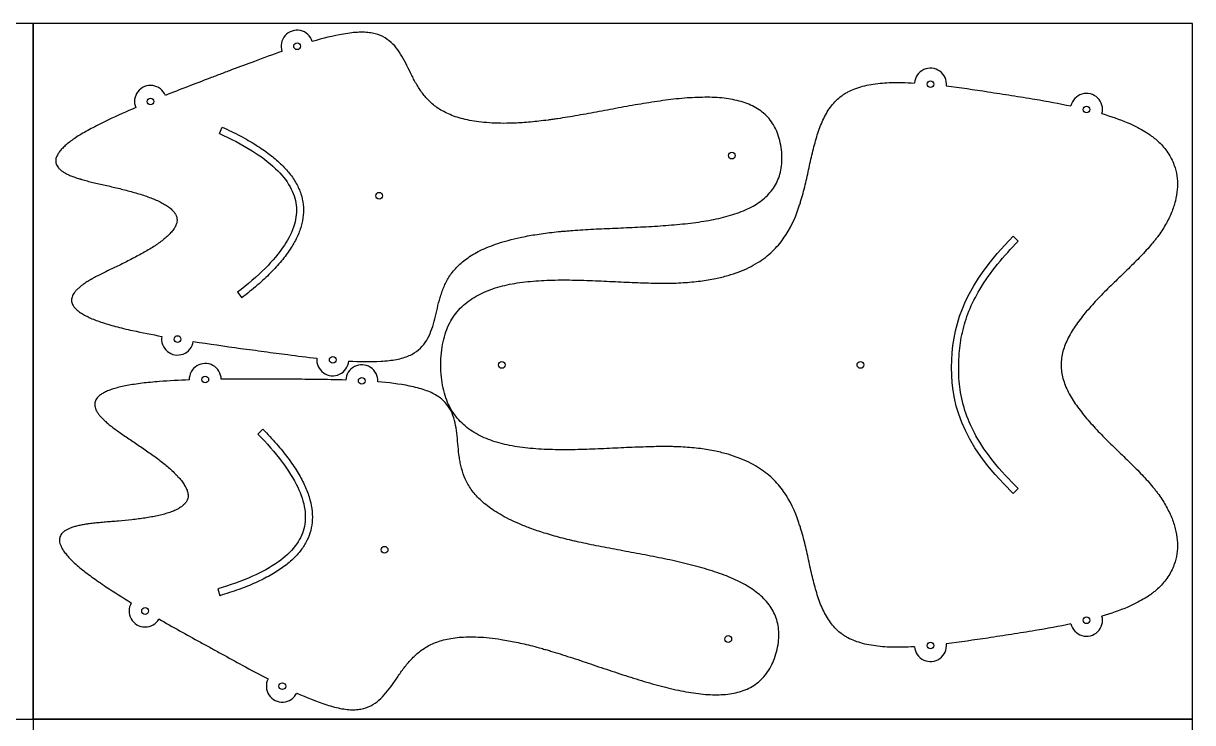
# Model space of a CAD drawing. Header units: inches. Extents: x 132 to 1257, y -131 to 658.
# Drawn here: x 750.1 to 850.9, y 169.1 to 229.4 of the extents above; entities that cross this region are included whole.
import ezdxf

# ---------------------------------------------------------------- set-up
doc = ezdxf.new("R2010")
doc.units = ezdxf.units.IN
doc.header["$MEASUREMENT"] = 0
doc.layers.add('Default', color=7, linetype='Continuous', true_color=0x000000)

msp = doc.modelspace()

# ---------------------------------------------------------------- linework, layer by layer
for p, q in [((766.98, 219.94), (767.23, 220.49)), ((835.89, 210.65), (835.45, 211.07)), ((768.54, 206.24), (768.91, 205.76)), ((770.31, 194.01), (770.74, 194.43)), ((835.88, 189.33), (835.45, 188.89)), ((766.84, 180.67), (767.01, 180.08))]:
    msp.add_line(p, q)
for centre in [(773.68, 227.46), (828.31, 224.19), (761.04, 222.7), (841.77, 222.01), (811.18, 218.03), (780.76, 214.57), (763.37, 202.21), (776.76, 200.42), (791.34, 199.98), (822.27, 199.98), (765.76, 198.72), (779.26, 198.61), (781.23, 184.04), (760.57, 178.76), (841.77, 177.96), (810.87, 176.34), (828.31, 175.78), (772.41, 172.28)]:
    msp.add_circle(centre, 0.291)
for centre, start, end in [((773.68, 227.46), 17.8755, 198.6862), ((828.31, 224.19), 353.7838, 175.5067), ((761.04, 222.7), 22.0212, 202.6569), ((841.77, 222.01), 345.1026, 167.1169), ((763.37, 202.21), 170.3337, 350.9686), ((765.76, 198.72), 0.9471, 181.5829), ((776.76, 200.42), 174.3036, 355.1183), ((779.26, 198.61), 356.8014, 177.6121), ((760.57, 178.76), 149.2597, 329.8945), ((841.77, 177.96), 192.8831, 14.8954), ((828.31, 175.78), 184.4924, 6.2162), ((772.41, 172.28), 153.2296, 334.0442)]:
    msp.add_arc(centre, 1.38, start, end)
for points, knots in [([(778.13, 200.31), (779.07, 200.27), (779.98, 200.24), (781.14, 200.31), (781.38, 200.33), (781.83, 200.38), (782.04, 200.41), (782.45, 200.49), (782.65, 200.54), (783.01, 200.65), (783.18, 200.71), (783.5, 200.85), (783.64, 200.92), (784.04, 201.17), (784.27, 201.36), (784.67, 201.8), (784.83, 202.04), (785.1, 202.54), (785.21, 202.82), (785.41, 203.37), (785.49, 203.67), (785.64, 204.26), (785.71, 204.56), (785.85, 205.17), (785.93, 205.48), (786.07, 205.93), (786.11, 206.08), (786.22, 206.38), (786.28, 206.53), (786.46, 206.98), (786.61, 207.27), (786.97, 207.85), (787.18, 208.12), (787.55, 208.51), (787.69, 208.64), (787.98, 208.89), (788.13, 209.02), (788.47, 209.26), (788.66, 209.38), (789.05, 209.61), (789.25, 209.73), (789.7, 209.95), (789.94, 210.05), (790.45, 210.26), (790.71, 210.36), (791.29, 210.55), (791.59, 210.64), (792.23, 210.81), (792.57, 210.89), (793.34, 211.06), (793.77, 211.14), (794.68, 211.29), (795.16, 211.35), (795.9, 211.44), (796.16, 211.47), (796.49, 211.5), (796.56, 211.5), (796.69, 211.52), (796.76, 211.52), (796.97, 211.54), (797.11, 211.55), (797.54, 211.59), (797.82, 211.61), (798.41, 211.64), (798.71, 211.66), (799.63, 211.71), (800.26, 211.74), (801.52, 211.79), (802.17, 211.82), (803.46, 211.88), (804.12, 211.91), (805.4, 212), (806.05, 212.05), (807.3, 212.17), (807.93, 212.24), (808.83, 212.38), (809.12, 212.43), (809.7, 212.54), (809.98, 212.6), (810.53, 212.73), (810.8, 212.8), (811.32, 212.96), (811.57, 213.04), (812.06, 213.22), (812.29, 213.32), (812.74, 213.53), (812.96, 213.64), (813.55, 214), (813.92, 214.28), (814.56, 214.91), (814.82, 215.26), (815.12, 215.85), (815.21, 216.06), (815.35, 216.5), (815.4, 216.72), (815.48, 217.2), (815.5, 217.45), (815.5, 217.98), (815.49, 218.25), (815.46, 218.52), (815.43, 218.79), (815.38, 219.06), (815.26, 219.57), (815.18, 219.81), (815, 220.26), (814.89, 220.47), (814.66, 220.86), (814.53, 221.05), (814.1, 221.55), (813.77, 221.84), (813.01, 222.31), (812.59, 222.5), (811.92, 222.71), (811.69, 222.77), (811.2, 222.88), (810.95, 222.92), (810.44, 222.99), (810.17, 223.01), (809.63, 223.05), (809.36, 223.06), (808.79, 223.06), (808.5, 223.05), (807.92, 223.03), (807.62, 223.02), (806.7, 222.95), (806.08, 222.88), (804.83, 222.72), (804.19, 222.62), (802.92, 222.41), (802.27, 222.3), (801, 222.06), (800.37, 221.95), (799.12, 221.71), (798.5, 221.6), (797.59, 221.44), (797.3, 221.39), (796.72, 221.3), (796.43, 221.25), (796.01, 221.19), (795.87, 221.17), (795.66, 221.14), (795.6, 221.13), (795.46, 221.11), (795.39, 221.1), (795.07, 221.06), (794.81, 221.03), (794.06, 220.94), (793.58, 220.9), (792.66, 220.84), (792.22, 220.82), (791.44, 220.81), (791.09, 220.81), (790.43, 220.84), (790.11, 220.86), (789.51, 220.92), (789.23, 220.95), (788.69, 221.04), (788.43, 221.09), (787.95, 221.2), (787.72, 221.26), (787.29, 221.4), (787.08, 221.48), (786.7, 221.64), (786.52, 221.73), (786.17, 221.91), (786.01, 222), (785.57, 222.3), (785.3, 222.52), (784.82, 223), (784.61, 223.25), (784.33, 223.64), (784.24, 223.77), (784.07, 224.04), (783.99, 224.18), (783.75, 224.59), (783.61, 224.88), (783.33, 225.43), (783.19, 225.72), (782.92, 226.26), (782.77, 226.53), (782.46, 227.03), (782.29, 227.26), (781.91, 227.7), (781.7, 227.89), (781.21, 228.23), (780.95, 228.37), (780.5, 228.52), (780.35, 228.56), (780, 228.62), (779.83, 228.64), (779.45, 228.67), (779.25, 228.67), (778.83, 228.65), (778.61, 228.64), (778.16, 228.59), (777.93, 228.55), (776.78, 228.36), (775.9, 228.12), (774.99, 227.88)], [21.337342, 21.337342, 21.337342, 21.337342, 25.86095, 25.86095, 27.024377, 27.024377, 28.094974, 28.094974, 29.071677, 29.071677, 29.962213, 29.962213, 30.77301, 30.77301, 32.260053, 32.260053, 33.67371, 33.67371, 35.104563, 35.104563, 36.584308, 36.584308, 38.101893, 38.101893, 39.660469, 39.660469, 40.445242, 40.445242, 41.234722, 41.234722, 42.850267, 42.850267, 44.567839, 44.567839, 45.49247, 45.49247, 46.482904, 46.482904, 47.555118, 47.555118, 48.725326, 48.725326, 50.009599, 50.009599, 51.423651, 51.423651, 52.982756, 52.982756, 54.701765, 54.701765, 56.853028, 56.853028, 59.247783, 59.247783, 60.543482, 60.543482, 60.877972, 60.877972, 61.21672, 61.21672, 61.9065, 61.9065, 63.331446, 63.331446, 64.809526, 64.809526, 67.885859, 67.885859, 71.069526, 71.069526, 74.272082, 74.272082, 77.43257, 77.43257, 80.482127, 80.482127, 81.952401, 81.952401, 83.373619, 83.373619, 84.740774, 84.740774, 86.047994, 86.047994, 87.296706, 87.296706, 88.48906, 88.48906, 90.733312, 90.733312, 92.896068, 92.896068, 93.993834, 93.993834, 95.14388, 95.14388, 96.374531, 96.374531, 97.712362, 97.712362, 97.712362, 99.050467, 99.050467, 100.281358, 100.281358, 101.431623, 101.431623, 102.529603, 102.529603, 104.692825, 104.692825, 106.937636, 106.937636, 108.130316, 108.130316, 109.379379, 109.379379, 110.686972, 110.686972, 112.054519, 112.054519, 113.47614, 113.47614, 114.946824, 114.946824, 117.997195, 117.997195, 121.158457, 121.158457, 124.361708, 124.361708, 127.545952, 127.545952, 130.622693, 130.622693, 132.10091, 132.10091, 133.525942, 133.525942, 134.215743, 134.215743, 134.554496, 134.554496, 134.888989, 134.888989, 136.184688, 136.184688, 138.579402, 138.579402, 140.730583, 140.730583, 142.448899, 142.448899, 144.007406, 144.007406, 145.420946, 145.420946, 146.704787, 146.704787, 147.874633, 147.874633, 148.946548, 148.946548, 149.936736, 149.936736, 150.861164, 150.861164, 152.578417, 152.578417, 154.193708, 154.193708, 154.983071, 154.983071, 155.76773, 155.76773, 157.32608, 157.32608, 158.843463, 158.843463, 160.323025, 160.323025, 161.753704, 161.753704, 163.167132, 163.167132, 164.653774, 164.653774, 165.464259, 165.464259, 166.354393, 166.354393, 167.330644, 167.330644, 168.400752, 168.400752, 169.563666, 169.563666, 174.092066, 174.092066, 174.092066, 174.092066]), ([(772.37, 227.01), (771.59, 226.74), (770.79, 226.45), (769.37, 225.92), (768.73, 225.68), (767.77, 225.32), (767.45, 225.2), (766.81, 224.95), (766.48, 224.83), (764.88, 224.22), (763.59, 223.73), (762.32, 223.22)], [178.638265, 178.638265, 178.638265, 178.638265, 182.755607, 182.755607, 186.111239, 186.111239, 187.803421, 187.803421, 189.49543, 189.49543, 196.254512, 196.254512, 196.254512, 196.254512]), ([(826.93, 175.67), (826.2, 175.63), (825.48, 175.61), (824.5, 175.65), (824.23, 175.67), (823.71, 175.72), (823.45, 175.76), (822.94, 175.84), (822.7, 175.89), (822.24, 176.02), (822.01, 176.09), (821.59, 176.25), (821.39, 176.34), (821.1, 176.49), (821.01, 176.54), (820.83, 176.66), (820.74, 176.72), (820.49, 176.9), (820.33, 177.04), (819.89, 177.48), (819.64, 177.81), (819.19, 178.53), (819, 178.93), (818.67, 179.76), (818.53, 180.21), (818.27, 181.11), (818.15, 181.59), (817.93, 182.55), (817.83, 183.04), (817.61, 184.02), (817.5, 184.51), (817.31, 185.24), (817.24, 185.49), (817.13, 185.85), (817.1, 185.96), (817.02, 186.2), (816.98, 186.32), (816.63, 187.36), (816.22, 188.25), (815.36, 189.47), (815.04, 189.84), (814.29, 190.56), (813.86, 190.88), (813.16, 191.31), (812.91, 191.45), (812.37, 191.72), (812.09, 191.84), (811.49, 192.07), (811.17, 192.18), (810.5, 192.37), (810.15, 192.46), (809.35, 192.62), (808.91, 192.7), (807.97, 192.82), (807.47, 192.86), (806.71, 192.91), (806.44, 192.92), (806.1, 192.93), (806.03, 192.93), (805.89, 192.93), (805.82, 192.93), (805.61, 192.94), (805.47, 192.94), (805.03, 192.94), (804.74, 192.93), (804.14, 192.92), (803.83, 192.91), (803.21, 192.89), (802.9, 192.88), (802.27, 192.85), (801.94, 192.84), (800.97, 192.79), (800.31, 192.76), (798.99, 192.71), (798.33, 192.68), (797.01, 192.66), (796.35, 192.66), (795.07, 192.69), (794.43, 192.72), (793.2, 192.84), (792.6, 192.92), (791.46, 193.14), (790.91, 193.29), (789.88, 193.66), (789.4, 193.88), (788.51, 194.42), (788.11, 194.74), (787.39, 195.48), (787.09, 195.91), (786.72, 196.62), (786.61, 196.87), (786.42, 197.41), (786.34, 197.69), (786.21, 198.3), (786.16, 198.61), (786.09, 199.28), (786.07, 199.63), (786.07, 199.98), (786.07, 200.33), (786.09, 200.68), (786.16, 201.35), (786.21, 201.67), (786.34, 202.27), (786.42, 202.55), (786.61, 203.09), (786.72, 203.35), (787.09, 204.06), (787.39, 204.48), (788.11, 205.23), (788.51, 205.54), (789.4, 206.08), (789.88, 206.3), (790.91, 206.67), (791.46, 206.82), (792.6, 207.05), (793.2, 207.13), (794.43, 207.24), (795.07, 207.28), (796.35, 207.31), (797.01, 207.31), (798.33, 207.28), (799, 207.26), (800.31, 207.2), (800.97, 207.17), (801.95, 207.12), (802.27, 207.11), (802.9, 207.08), (803.22, 207.07), (803.84, 207.05), (804.14, 207.04), (804.74, 207.03), (805.04, 207.02), (805.47, 207.02), (805.61, 207.03), (805.83, 207.03), (805.9, 207.03), (806.04, 207.03), (806.11, 207.03), (806.44, 207.04), (806.71, 207.06), (807.47, 207.1), (807.97, 207.15), (808.91, 207.27), (809.35, 207.34), (810.15, 207.5), (810.5, 207.59), (811.17, 207.79), (811.49, 207.89), (812.09, 208.12), (812.37, 208.24), (812.91, 208.51), (813.16, 208.65), (813.87, 209.08), (814.29, 209.41), (815.04, 210.12), (815.36, 210.5), (816.22, 211.71), (816.63, 212.6), (816.98, 213.64), (817.02, 213.76), (817.1, 214), (817.13, 214.12), (817.24, 214.48), (817.31, 214.72), (817.5, 215.45), (817.61, 215.94), (817.83, 216.92), (817.93, 217.41), (818.15, 218.37), (818.27, 218.85), (818.53, 219.75), (818.67, 220.2), (819, 221.03), (819.19, 221.43), (819.63, 222.16), (819.89, 222.49), (820.33, 222.93), (820.49, 223.06), (820.74, 223.25), (820.82, 223.3), (821, 223.42), (821.1, 223.47), (821.39, 223.62), (821.59, 223.71), (822.01, 223.88), (822.24, 223.95), (822.7, 224.07), (822.94, 224.12), (823.44, 224.2), (823.7, 224.24), (824.23, 224.29), (824.49, 224.31), (825.48, 224.35), (826.2, 224.33), (826.93, 224.29)], [22.654299, 22.654299, 22.654299, 22.654299, 25.624027, 25.624027, 26.717217, 26.717217, 27.790757, 27.790757, 28.804588, 28.804588, 29.761763, 29.761763, 30.669158, 30.669158, 31.107817, 31.107817, 31.538749, 31.538749, 32.388353, 32.388353, 34.101678, 34.101678, 35.893377, 35.893377, 37.794652, 37.794652, 39.791087, 39.791087, 41.84629, 41.84629, 43.930282, 43.930282, 44.966261, 44.966261, 45.481062, 45.481062, 45.993384, 45.993384, 50.036979, 50.036979, 52.08727, 52.08727, 54.281599, 54.281599, 55.467806, 55.467806, 56.737891, 56.737891, 58.108935, 58.108935, 59.597778, 59.597778, 61.44257, 61.44257, 63.48157, 63.48157, 64.581653, 64.581653, 64.865377, 64.865377, 65.152636, 65.152636, 65.737396, 65.737396, 66.944936, 66.944936, 68.197135, 68.197135, 69.48663, 69.48663, 70.805834, 70.805834, 73.502462, 73.502462, 76.217794, 76.217794, 78.89772, 78.89772, 81.488987, 81.488987, 83.94866, 83.94866, 86.254293, 86.254293, 88.418413, 88.418413, 90.505477, 90.505477, 92.638756, 92.638756, 93.769087, 93.769087, 94.976591, 94.976591, 96.283992, 96.283992, 97.712362, 97.712362, 97.712362, 99.140946, 99.140946, 100.448528, 100.448528, 101.656188, 101.656188, 102.786663, 102.786663, 104.920237, 104.920237, 107.007648, 107.007648, 109.172192, 109.172192, 111.478317, 111.478317, 113.938523, 113.938523, 116.530327, 116.530327, 119.210757, 119.210757, 121.92653, 121.92653, 124.623497, 124.623497, 125.942823, 125.942823, 127.232405, 127.232405, 128.484651, 128.484651, 129.692198, 129.692198, 130.276945, 130.276945, 130.564194, 130.564194, 130.847906, 130.847906, 131.947934, 131.947934, 133.98681, 133.98681, 135.831468, 135.831468, 137.319679, 137.319679, 138.690181, 138.690181, 139.959805, 139.959805, 141.145621, 141.145621, 143.339332, 143.339332, 145.389148, 145.389148, 149.431898, 149.431898, 149.944115, 149.944115, 150.45881, 150.45881, 151.494574, 151.494574, 153.578136, 153.578136, 155.632949, 155.632949, 157.629028, 157.629028, 159.530007, 159.530007, 161.321451, 161.321451, 163.034475, 163.034475, 163.883876, 163.883876, 164.314682, 164.314682, 164.753197, 164.753197, 165.660264, 165.660264, 166.617058, 166.617058, 167.630468, 167.630468, 168.703558, 168.703558, 169.796393, 169.796393, 172.770935, 172.770935, 172.770935, 172.770935]), ([(829.68, 224.04), (830.85, 223.9), (832.07, 223.72), (833.61, 223.48), (833.95, 223.43), (834.63, 223.32), (834.97, 223.27), (835.98, 223.11), (836.65, 223.01), (838.36, 222.72), (839.41, 222.53), (840.42, 222.31)], [176.525319, 176.525319, 176.525319, 176.525319, 181.504471, 181.504471, 182.918239, 182.918239, 184.3319, 184.3319, 187.138074, 187.138074, 191.454008, 191.454008, 191.454008, 191.454008]), ([(759.77, 222.17), (758.98, 221.83), (758.19, 221.48), (757.18, 221), (756.95, 220.89), (756.5, 220.67), (756.29, 220.55), (755.87, 220.33), (755.67, 220.23), (755.29, 220.01), (755.11, 219.9), (754.77, 219.7), (754.61, 219.59), (754.32, 219.39), (754.18, 219.29), (753.92, 219.09), (753.8, 218.99), (753.59, 218.8), (753.49, 218.71), (753.32, 218.52), (753.24, 218.43), (753.11, 218.26), (753.05, 218.17), (752.97, 218.01), (752.94, 217.95), (752.89, 217.81), (752.88, 217.75), (752.85, 217.55), (752.86, 217.43), (752.92, 217.25), (752.95, 217.19), (753.02, 217.08), (753.06, 217.02), (753.15, 216.91), (753.21, 216.86), (753.33, 216.75), (753.4, 216.7), (753.55, 216.6), (753.63, 216.55), (753.81, 216.45), (753.91, 216.41), (754.11, 216.31), (754.23, 216.27), (754.46, 216.18), (754.59, 216.13), (754.78, 216.07), (754.85, 216.05), (754.95, 216.02), (754.98, 216.01), (755.05, 215.99), (755.09, 215.98), (755.28, 215.92), (755.43, 215.88), (755.74, 215.8), (755.91, 215.76), (756.24, 215.68), (756.42, 215.64), (756.77, 215.56), (756.95, 215.52), (757.31, 215.44), (757.5, 215.39), (758.06, 215.26), (758.43, 215.17), (759.18, 214.98), (759.55, 214.88), (760.09, 214.72), (760.27, 214.67), (760.61, 214.55), (760.78, 214.49), (761.11, 214.37), (761.27, 214.31), (761.57, 214.18), (761.72, 214.11), (761.99, 213.97), (762.13, 213.9), (762.37, 213.76), (762.49, 213.68), (762.7, 213.53), (762.79, 213.45), (762.96, 213.29), (763.04, 213.2), (763.16, 213.03), (763.21, 212.95), (763.29, 212.77), (763.31, 212.68), (763.33, 212.49), (763.33, 212.4), (763.3, 212.21), (763.27, 212.11), (763.18, 211.92), (763.13, 211.82), (763, 211.63), (762.92, 211.53), (762.75, 211.33), (762.66, 211.23), (762.45, 211.03), (762.34, 210.94), (762.1, 210.74), (761.97, 210.64), (761.71, 210.45), (761.57, 210.35), (761.28, 210.16), (761.12, 210.06), (760.81, 209.87), (760.65, 209.78), (760.16, 209.5), (759.82, 209.32), (759.14, 208.97), (758.8, 208.79), (758.28, 208.54), (758.11, 208.46), (757.77, 208.3), (757.61, 208.22), (757.28, 208.06), (757.12, 207.98), (756.81, 207.83), (756.66, 207.75), (756.37, 207.6), (756.24, 207.53), (756.07, 207.43), (756.03, 207.41), (755.98, 207.39), (755.97, 207.38), (755.94, 207.36), (755.92, 207.35), (755.84, 207.31), (755.78, 207.27), (755.61, 207.17), (755.5, 207.1), (755.29, 206.95), (755.19, 206.89), (755.01, 206.75), (754.93, 206.68), (754.77, 206.55), (754.7, 206.48), (754.58, 206.35), (754.52, 206.28), (754.43, 206.15), (754.38, 206.09), (754.32, 205.96), (754.29, 205.9), (754.25, 205.77), (754.24, 205.71), (754.22, 205.52), (754.24, 205.39), (754.3, 205.21), (754.33, 205.15), (754.41, 205.03), (754.45, 204.97), (754.57, 204.84), (754.64, 204.77), (754.81, 204.62), (754.9, 204.55), (755.11, 204.41), (755.23, 204.34), (755.48, 204.2), (755.62, 204.14), (755.91, 204), (756.07, 203.93), (756.41, 203.8), (756.59, 203.74), (756.96, 203.61), (757.16, 203.55), (757.58, 203.42), (757.8, 203.36), (758.25, 203.24), (758.49, 203.18), (758.97, 203.06), (759.23, 203), (760.32, 202.76), (761.16, 202.6), (762.01, 202.44)], [-72.816026, -72.816026, -72.816026, -72.816026, -68.589873, -68.589873, -67.318559, -67.318559, -66.122832, -66.122832, -65.008373, -65.008373, -63.980459, -63.980459, -63.043719, -63.043719, -62.201904, -62.201904, -61.451838, -61.451838, -60.790377, -60.790377, -60.212575, -60.212575, -59.710607, -59.710607, -59.34825, -59.34825, -59.018837, -59.018837, -58.399227, -58.399227, -58.086655, -58.086655, -57.74977, -57.74977, -57.37673, -57.37673, -56.958624, -56.958624, -56.489084, -56.489084, -55.962098, -55.962098, -55.376278, -55.376278, -54.729328, -54.729328, -54.382478, -54.382478, -54.203118, -54.203118, -54.019795, -54.019795, -53.249094, -53.249094, -52.425275, -52.425275, -51.557418, -51.557418, -50.654943, -50.654943, -49.727457, -49.727457, -47.836157, -47.836157, -45.968244, -45.968244, -45.060568, -45.060568, -44.184895, -44.184895, -43.349856, -43.349856, -42.56342, -42.56342, -41.835174, -41.835174, -41.168427, -41.168427, -40.565886, -40.565886, -40.025571, -40.025571, -39.537699, -39.537699, -39.081218, -39.081218, -38.624883, -38.624883, -38.137186, -38.137186, -37.597086, -37.597086, -36.994805, -36.994805, -36.328357, -36.328357, -35.600442, -35.600442, -34.814361, -34.814361, -33.979691, -33.979691, -33.104393, -33.104393, -32.197087, -32.197087, -30.329859, -30.329859, -28.439111, -28.439111, -27.511829, -27.511829, -26.609496, -26.609496, -25.741712, -25.741712, -24.91789, -24.91789, -24.147102, -24.147102, -23.963744, -23.963744, -23.873548, -23.873548, -23.784347, -23.784347, -23.437413, -23.437413, -22.790272, -22.790272, -22.204236, -22.204236, -21.677015, -21.677015, -21.207228, -21.207228, -20.788883, -20.788883, -20.415634, -20.415634, -20.078601, -20.078601, -19.765978, -19.765978, -19.146676, -19.146676, -18.817645, -18.817645, -18.4558, -18.4558, -17.954371, -17.954371, -17.377174, -17.377174, -16.71635, -16.71635, -15.966935, -15.966935, -15.125773, -15.125773, -14.18967, -14.18967, -13.162347, -13.162347, -12.048425, -12.048425, -10.853183, -10.853183, -9.582298, -9.582298, -5.347406, -5.347406, -5.347406, -5.347406]), ([(843.1, 221.65), (843.86, 221.42), (844.61, 221.17), (845.56, 220.76), (845.79, 220.66), (846.24, 220.43), (846.45, 220.32), (846.86, 220.08), (847.06, 219.95), (847.34, 219.75), (847.43, 219.69), (847.56, 219.58), (847.6, 219.55), (847.69, 219.48), (847.73, 219.45), (847.93, 219.27), (848.08, 219.13), (848.5, 218.68), (848.74, 218.37), (849.14, 217.69), (849.29, 217.34), (849.59, 216.37), (849.65, 215.74), (849.57, 214.78), (849.51, 214.45), (849.35, 213.78), (849.23, 213.44), (848.95, 212.76), (848.78, 212.41), (848.38, 211.72), (848.15, 211.37), (847.84, 210.95), (847.77, 210.86), (847.67, 210.73), (847.64, 210.69), (847.57, 210.6), (847.53, 210.56), (847.35, 210.34), (847.2, 210.17), (846.89, 209.82), (846.73, 209.64), (846.4, 209.29), (846.23, 209.12), (845.7, 208.59), (845.34, 208.23), (844.61, 207.53), (844.24, 207.17), (843.5, 206.45), (843.14, 206.09), (842.44, 205.35), (842.1, 204.98), (841.47, 204.24), (841.17, 203.86), (840.64, 203.1), (840.4, 202.72), (840.01, 201.94), (839.85, 201.56), (839.64, 200.77), (839.58, 200.38), (839.58, 199.58), (839.64, 199.19), (839.85, 198.41), (840.01, 198.02), (840.4, 197.25), (840.64, 196.86), (841.17, 196.11), (841.47, 195.73), (842.1, 194.98), (842.44, 194.61), (843.14, 193.88), (843.5, 193.51), (844.24, 192.79), (844.61, 192.44), (845.34, 191.73), (845.7, 191.38), (846.23, 190.85), (846.4, 190.67), (846.73, 190.32), (846.89, 190.15), (847.2, 189.8), (847.35, 189.63), (847.53, 189.4), (847.56, 189.36), (847.63, 189.27), (847.67, 189.23), (847.77, 189.1), (847.84, 189.01), (848.15, 188.59), (848.38, 188.25), (848.77, 187.55), (848.95, 187.21), (849.23, 186.53), (849.34, 186.19), (849.51, 185.52), (849.57, 185.19), (849.65, 184.23), (849.59, 183.6), (849.29, 182.63), (849.14, 182.28), (848.74, 181.6), (848.5, 181.28), (848.08, 180.84), (847.93, 180.69), (847.73, 180.52), (847.69, 180.48), (847.61, 180.42), (847.56, 180.38), (847.43, 180.28), (847.34, 180.21), (847.06, 180.01), (846.87, 179.89), (846.46, 179.65), (846.25, 179.53), (845.8, 179.31), (845.57, 179.2), (844.61, 178.79), (843.86, 178.54), (843.1, 178.31)], [195.225961, 195.225961, 195.225961, 195.225961, 198.45186, 198.45186, 199.501694, 199.501694, 200.501773, 200.501773, 201.451212, 201.451212, 201.909082, 201.909082, 202.133851, 202.133851, 202.356021, 202.356021, 203.220879, 203.220879, 204.861406, 204.861406, 206.432272, 206.432272, 209.033486, 209.033486, 210.40788, 210.40788, 211.873517, 211.873517, 213.452669, 213.452669, 215.162851, 215.162851, 215.612916, 215.612916, 215.841362, 215.841362, 216.072118, 216.072118, 217.017786, 217.017786, 217.996346, 217.996346, 219.003373, 219.003373, 221.070869, 221.070869, 223.194958, 223.194958, 225.309078, 225.309078, 227.368774, 227.368774, 229.332615, 229.332615, 231.172169, 231.172169, 232.884642, 232.884642, 234.510237, 234.510237, 236.135311, 236.135311, 237.847192, 237.847192, 239.686068, 239.686068, 241.649171, 241.649171, 243.708114, 243.708114, 245.821516, 245.821516, 247.944976, 247.944976, 250.011991, 250.011991, 251.018833, 251.018833, 251.997252, 251.997252, 252.942822, 252.942822, 253.173559, 253.173559, 253.401989, 253.401989, 253.852024, 253.852024, 255.562118, 255.562118, 257.141211, 257.141211, 258.606786, 258.606786, 259.981075, 259.981075, 262.581718, 262.581718, 264.152615, 264.152615, 265.792936, 265.792936, 266.657613, 266.657613, 266.87973, 266.87973, 267.104444, 267.104444, 267.562199, 267.562199, 268.511395, 268.511395, 269.511227, 269.511227, 270.560825, 270.560825, 273.794095, 273.794095, 273.794095, 273.794095]), ([(766.98, 219.94), (767.95, 219.5), (769.66, 218.62), (771.76, 217.09), (773.12, 215.49), (773.73, 213.77), (773.53, 211.96), (772.56, 210.1), (770.85, 208.13), (769.39, 206.89), (768.54, 206.24)], [0, 0, 0, 0, 1.049184, 1.888498, 2.547012, 3.094922, 3.642833, 4.301347, 5.14066, 6.189845, 6.189845, 6.189845, 6.189845]), ([(835.88, 189.33), (835.11, 190.07), (833.77, 191.5), (831.85, 194.27), (830.85, 197.06), (830.72, 199.53), (830.79, 201.17), (831.02, 202.82), (831.6, 204.69), (833.02, 207.48), (834.64, 209.38), (835.89, 210.65)], [0, 0, 0, 0, 1.051159, 1.918551, 3.309378, 3.926598, 4.331135, 4.934054, 5.560341, 6.2507, 8.000106, 8.000106, 8.000106, 8.000106]), ([(764.73, 202), (766.09, 201.79), (767.45, 201.6), (769.15, 201.36), (769.49, 201.32), (770.17, 201.23), (770.51, 201.18), (771.53, 201.04), (772.21, 200.95), (773.71, 200.76), (774.55, 200.65), (775.38, 200.56)], [-0.823595, -0.823595, -0.823595, -0.823595, 5.925481, 5.925481, 7.617573, 7.617573, 9.309877, 9.309877, 12.665867, 12.665867, 16.79159, 16.79159, 16.79159, 16.79159]), ([(764.38, 198.68), (763.52, 198.65), (762.66, 198.61), (761.55, 198.52), (761.29, 198.5), (760.79, 198.45), (760.55, 198.43), (760.08, 198.37), (759.86, 198.34), (759.43, 198.27), (759.22, 198.24), (758.83, 198.17), (758.64, 198.13), (758.29, 198.05), (758.13, 198), (757.82, 197.91), (757.67, 197.86), (757.4, 197.76), (757.28, 197.71), (757.05, 197.6), (756.94, 197.54), (756.76, 197.42), (756.67, 197.36), (756.54, 197.25), (756.49, 197.2), (756.4, 197.09), (756.36, 197.03), (756.27, 196.86), (756.23, 196.74), (756.22, 196.55), (756.23, 196.49), (756.25, 196.36), (756.27, 196.29), (756.32, 196.15), (756.35, 196.08), (756.42, 195.94), (756.47, 195.87), (756.58, 195.72), (756.63, 195.64), (756.77, 195.49), (756.84, 195.41), (757, 195.25), (757.09, 195.17), (757.27, 195), (757.37, 194.91), (757.53, 194.78), (757.59, 194.74), (757.67, 194.67), (757.7, 194.65), (757.76, 194.61), (757.79, 194.58), (757.94, 194.47), (758.07, 194.37), (758.34, 194.19), (758.47, 194.09), (758.76, 193.89), (758.91, 193.79), (759.2, 193.59), (759.36, 193.49), (759.67, 193.28), (759.82, 193.17), (760.3, 192.85), (760.62, 192.63), (761.24, 192.19), (761.56, 191.96), (762, 191.61), (762.15, 191.5), (762.43, 191.27), (762.57, 191.15), (762.83, 190.92), (762.95, 190.81), (763.19, 190.57), (763.3, 190.46), (763.51, 190.23), (763.61, 190.12), (763.78, 189.89), (763.86, 189.78), (764, 189.56), (764.07, 189.46), (764.17, 189.24), (764.21, 189.14), (764.26, 188.94), (764.28, 188.84), (764.29, 188.64), (764.28, 188.55), (764.23, 188.37), (764.19, 188.28), (764.09, 188.12), (764.03, 188.04), (763.88, 187.89), (763.79, 187.82), (763.6, 187.68), (763.5, 187.61), (763.27, 187.49), (763.14, 187.43), (762.88, 187.32), (762.74, 187.27), (762.45, 187.18), (762.29, 187.13), (761.97, 187.04), (761.81, 187), (761.47, 186.93), (761.29, 186.9), (760.93, 186.83), (760.75, 186.8), (760.19, 186.72), (759.81, 186.67), (759.05, 186.58), (758.66, 186.55), (758.09, 186.5), (757.9, 186.48), (757.53, 186.45), (757.35, 186.44), (756.99, 186.41), (756.81, 186.39), (756.47, 186.36), (756.3, 186.34), (755.98, 186.31), (755.82, 186.29), (755.63, 186.26), (755.59, 186.26), (755.53, 186.25), (755.52, 186.24), (755.48, 186.24), (755.46, 186.24), (755.37, 186.22), (755.3, 186.21), (755.1, 186.18), (754.97, 186.15), (754.73, 186.09), (754.61, 186.07), (754.4, 186), (754.29, 185.97), (754.1, 185.9), (754.01, 185.86), (753.85, 185.78), (753.77, 185.74), (753.64, 185.65), (753.57, 185.61), (753.46, 185.51), (753.42, 185.46), (753.33, 185.36), (753.3, 185.31), (753.21, 185.14), (753.19, 185.01), (753.18, 184.82), (753.19, 184.75), (753.22, 184.61), (753.24, 184.54), (753.3, 184.38), (753.34, 184.28), (753.44, 184.09), (753.51, 183.99), (753.65, 183.78), (753.74, 183.68), (753.92, 183.46), (754.02, 183.35), (754.25, 183.11), (754.37, 182.99), (754.64, 182.75), (754.78, 182.63), (755.09, 182.37), (755.25, 182.24), (755.6, 181.97), (755.78, 181.84), (756.16, 181.56), (756.36, 181.42), (756.77, 181.14), (756.98, 180.99), (757.92, 180.37), (758.65, 179.92), (759.38, 179.47)], [-72.816026, -72.816026, -72.816026, -72.816026, -68.589873, -68.589873, -67.318559, -67.318559, -66.122832, -66.122832, -65.008373, -65.008373, -63.980459, -63.980459, -63.043719, -63.043719, -62.201904, -62.201904, -61.451838, -61.451838, -60.790377, -60.790377, -60.212575, -60.212575, -59.710607, -59.710607, -59.34825, -59.34825, -59.018837, -59.018837, -58.399227, -58.399227, -58.086655, -58.086655, -57.74977, -57.74977, -57.37673, -57.37673, -56.958624, -56.958624, -56.489084, -56.489084, -55.962098, -55.962098, -55.376278, -55.376278, -54.729328, -54.729328, -54.382478, -54.382478, -54.203118, -54.203118, -54.019795, -54.019795, -53.249094, -53.249094, -52.425275, -52.425275, -51.557418, -51.557418, -50.654943, -50.654943, -49.727457, -49.727457, -47.836157, -47.836157, -45.968244, -45.968244, -45.060568, -45.060568, -44.184895, -44.184895, -43.349856, -43.349856, -42.56342, -42.56342, -41.835174, -41.835174, -41.168427, -41.168427, -40.565886, -40.565886, -40.025571, -40.025571, -39.537699, -39.537699, -39.081218, -39.081218, -38.624883, -38.624883, -38.137186, -38.137186, -37.597086, -37.597086, -36.994805, -36.994805, -36.328357, -36.328357, -35.600442, -35.600442, -34.814361, -34.814361, -33.979691, -33.979691, -33.104393, -33.104393, -32.197087, -32.197087, -30.329859, -30.329859, -28.439111, -28.439111, -27.511829, -27.511829, -26.609496, -26.609496, -25.741712, -25.741712, -24.91789, -24.91789, -24.147102, -24.147102, -23.963744, -23.963744, -23.873548, -23.873548, -23.784347, -23.784347, -23.437413, -23.437413, -22.790272, -22.790272, -22.204236, -22.204236, -21.677015, -21.677015, -21.207228, -21.207228, -20.788883, -20.788883, -20.415634, -20.415634, -20.078601, -20.078601, -19.765978, -19.765978, -19.146676, -19.146676, -18.817645, -18.817645, -18.4558, -18.4558, -17.954371, -17.954371, -17.377174, -17.377174, -16.71635, -16.71635, -15.966935, -15.966935, -15.125773, -15.125773, -14.18967, -14.18967, -13.162347, -13.162347, -12.048425, -12.048425, -10.853183, -10.853183, -9.582298, -9.582298, -5.347406, -5.347406, -5.347406, -5.347406]), ([(777.88, 198.67), (777.05, 198.7), (776.21, 198.71), (774.69, 198.73), (774.01, 198.74), (772.98, 198.74), (772.64, 198.74), (771.95, 198.75), (771.6, 198.75), (769.89, 198.76), (768.51, 198.76), (767.14, 198.75)], [178.638265, 178.638265, 178.638265, 178.638265, 182.755607, 182.755607, 186.111239, 186.111239, 187.803421, 187.803421, 189.49543, 189.49543, 196.254512, 196.254512, 196.254512, 196.254512]), ([(773.65, 171.68), (774.51, 171.31), (775.36, 170.95), (776.46, 170.6), (776.69, 170.53), (777.13, 170.42), (777.34, 170.37), (777.75, 170.3), (777.95, 170.27), (778.33, 170.24), (778.51, 170.24), (778.86, 170.25), (779.02, 170.27), (779.48, 170.36), (779.76, 170.45), (780.29, 170.72), (780.53, 170.88), (780.96, 171.26), (781.16, 171.47), (781.54, 171.92), (781.73, 172.17), (782.08, 172.66), (782.26, 172.93), (782.61, 173.44), (782.79, 173.7), (783.08, 174.07), (783.18, 174.2), (783.39, 174.44), (783.49, 174.56), (783.83, 174.91), (784.07, 175.13), (784.62, 175.53), (784.91, 175.71), (785.39, 175.94), (785.57, 176.02), (785.93, 176.15), (786.12, 176.21), (786.53, 176.32), (786.74, 176.36), (787.19, 176.44), (787.42, 176.47), (787.92, 176.51), (788.18, 176.52), (788.72, 176.53), (789.01, 176.53), (789.61, 176.5), (789.93, 176.48), (790.59, 176.41), (790.93, 176.36), (791.71, 176.24), (792.14, 176.16), (793.04, 175.97), (793.51, 175.86), (794.24, 175.68), (794.49, 175.61), (794.81, 175.52), (794.87, 175.5), (795.01, 175.46), (795.07, 175.44), (795.27, 175.39), (795.41, 175.35), (795.82, 175.22), (796.09, 175.14), (796.65, 174.96), (796.94, 174.87), (797.82, 174.59), (798.41, 174.39), (799.61, 173.98), (800.22, 173.78), (801.45, 173.37), (802.08, 173.16), (803.31, 172.78), (803.93, 172.59), (805.14, 172.26), (805.75, 172.1), (806.64, 171.9), (806.93, 171.85), (807.51, 171.74), (807.8, 171.7), (808.36, 171.62), (808.63, 171.59), (809.17, 171.55), (809.44, 171.54), (809.96, 171.53), (810.21, 171.54), (810.7, 171.57), (810.95, 171.6), (811.63, 171.72), (812.07, 171.84), (812.89, 172.21), (813.26, 172.44), (813.76, 172.88), (813.91, 173.05), (814.2, 173.4), (814.33, 173.6), (814.58, 174.02), (814.69, 174.24), (814.88, 174.73), (814.97, 174.99), (815.03, 175.25), (815.1, 175.52), (815.16, 175.78), (815.22, 176.3), (815.24, 176.55), (815.23, 177.04), (815.21, 177.27), (815.13, 177.72), (815.07, 177.94), (814.86, 178.57), (814.65, 178.95), (814.11, 179.67), (813.78, 179.99), (813.24, 180.43), (813.04, 180.57), (812.63, 180.85), (812.41, 180.98), (811.96, 181.22), (811.72, 181.34), (811.23, 181.57), (810.97, 181.68), (810.44, 181.88), (810.17, 181.98), (809.62, 182.17), (809.33, 182.26), (808.46, 182.53), (807.85, 182.69), (806.63, 182.99), (806, 183.13), (804.73, 183.39), (804.09, 183.51), (802.82, 183.76), (802.18, 183.87), (800.94, 184.11), (800.32, 184.22), (799.41, 184.4), (799.12, 184.46), (798.54, 184.58), (798.26, 184.64), (797.84, 184.73), (797.71, 184.76), (797.5, 184.81), (797.44, 184.83), (797.3, 184.86), (797.24, 184.87), (796.92, 184.95), (796.66, 185.01), (795.94, 185.2), (795.47, 185.34), (794.59, 185.61), (794.18, 185.75), (793.44, 186.03), (793.12, 186.15), (792.51, 186.42), (792.22, 186.55), (791.68, 186.82), (791.43, 186.95), (790.96, 187.23), (790.74, 187.36), (790.33, 187.64), (790.14, 187.78), (789.78, 188.07), (789.62, 188.21), (789.32, 188.5), (789.18, 188.65), (788.93, 188.94), (788.81, 189.09), (788.5, 189.53), (788.33, 189.83), (788.06, 190.44), (787.95, 190.75), (787.83, 191.22), (787.79, 191.38), (787.73, 191.69), (787.7, 191.85), (787.63, 192.32), (787.6, 192.63), (787.54, 193.25), (787.52, 193.57), (787.45, 194.17), (787.41, 194.47), (787.3, 195.05), (787.23, 195.34), (787.03, 195.88), (786.9, 196.14), (786.57, 196.63), (786.37, 196.85), (786.01, 197.15), (785.88, 197.24), (785.58, 197.42), (785.42, 197.51), (785.08, 197.67), (784.89, 197.74), (784.5, 197.88), (784.29, 197.94), (783.85, 198.06), (783.62, 198.11), (782.49, 198.34), (781.57, 198.44), (780.64, 198.53)], [21.337342, 21.337342, 21.337342, 21.337342, 25.86095, 25.86095, 27.024377, 27.024377, 28.094974, 28.094974, 29.071677, 29.071677, 29.962213, 29.962213, 30.77301, 30.77301, 32.260053, 32.260053, 33.67371, 33.67371, 35.104563, 35.104563, 36.584308, 36.584308, 38.101893, 38.101893, 39.660469, 39.660469, 40.445242, 40.445242, 41.234722, 41.234722, 42.850267, 42.850267, 44.567839, 44.567839, 45.49247, 45.49247, 46.482904, 46.482904, 47.555118, 47.555118, 48.725326, 48.725326, 50.009599, 50.009599, 51.423651, 51.423651, 52.982756, 52.982756, 54.701765, 54.701765, 56.853028, 56.853028, 59.247783, 59.247783, 60.543482, 60.543482, 60.877972, 60.877972, 61.21672, 61.21672, 61.9065, 61.9065, 63.331446, 63.331446, 64.809526, 64.809526, 67.885859, 67.885859, 71.069526, 71.069526, 74.272082, 74.272082, 77.43257, 77.43257, 80.482127, 80.482127, 81.952401, 81.952401, 83.373619, 83.373619, 84.740774, 84.740774, 86.047994, 86.047994, 87.296706, 87.296706, 88.48906, 88.48906, 90.733312, 90.733312, 92.896068, 92.896068, 93.993834, 93.993834, 95.14388, 95.14388, 96.374531, 96.374531, 97.712362, 97.712362, 97.712362, 99.050467, 99.050467, 100.281358, 100.281358, 101.431623, 101.431623, 102.529603, 102.529603, 104.692825, 104.692825, 106.937636, 106.937636, 108.130316, 108.130316, 109.379379, 109.379379, 110.686972, 110.686972, 112.054519, 112.054519, 113.47614, 113.47614, 114.946824, 114.946824, 117.997195, 117.997195, 121.158457, 121.158457, 124.361708, 124.361708, 127.545952, 127.545952, 130.622693, 130.622693, 132.10091, 132.10091, 133.525942, 133.525942, 134.215743, 134.215743, 134.554496, 134.554496, 134.888989, 134.888989, 136.184688, 136.184688, 138.579402, 138.579402, 140.730583, 140.730583, 142.448899, 142.448899, 144.007406, 144.007406, 145.420946, 145.420946, 146.704787, 146.704787, 147.874633, 147.874633, 148.946548, 148.946548, 149.936736, 149.936736, 150.861164, 150.861164, 152.578417, 152.578417, 154.193708, 154.193708, 154.983071, 154.983071, 155.76773, 155.76773, 157.32608, 157.32608, 158.843463, 158.843463, 160.323025, 160.323025, 161.753704, 161.753704, 163.167132, 163.167132, 164.653774, 164.653774, 165.464259, 165.464259, 166.354393, 166.354393, 167.330644, 167.330644, 168.400752, 168.400752, 169.563666, 169.563666, 174.092066, 174.092066, 174.092066, 174.092066]), ([(770.31, 194.01), (771.06, 193.24), (772.33, 191.81), (773.74, 189.63), (774.44, 187.65), (774.39, 185.82), (773.55, 184.21), (771.97, 182.82), (769.68, 181.6), (767.86, 180.97), (766.84, 180.67)], [0, 0, 0, 0, 1.049184, 1.888498, 2.547012, 3.094922, 3.642833, 4.301347, 5.14066, 6.189845, 6.189845, 6.189845, 6.189845]), ([(761.76, 178.07), (762.95, 177.39), (764.15, 176.72), (765.65, 175.89), (765.96, 175.73), (766.56, 175.4), (766.86, 175.23), (767.76, 174.74), (768.36, 174.41), (769.69, 173.68), (770.44, 173.29), (771.18, 172.9)], [-0.823595, -0.823595, -0.823595, -0.823595, 5.925481, 5.925481, 7.617573, 7.617573, 9.309877, 9.309877, 12.665867, 12.665867, 16.79159, 16.79159, 16.79159, 16.79159]), ([(840.42, 177.65), (839.41, 177.43), (838.37, 177.24), (836.66, 176.96), (835.99, 176.85), (834.97, 176.69), (834.63, 176.64), (833.95, 176.54), (833.61, 176.48), (832.07, 176.25), (830.85, 176.07), (829.68, 175.93)], [3.971599, 3.971599, 3.971599, 3.971599, 8.279163, 8.279163, 11.085528, 11.085528, 12.49933, 12.49933, 13.913271, 13.913271, 18.900227, 18.900227, 18.900227, 18.900227])]:
    msp.add_open_spline(points, degree=3, knots=knots)
for points, degree in [([(767.23, 220.49), (780.35, 214.52), (768.91, 205.76)], 2), ([(835.45, 188.89), (830.83, 193.34), (829.16, 200.61), (831.43, 206.98), (835.45, 211.07)], 3), ([(770.74, 194.43), (780.84, 184.15), (767.01, 180.08)], 2)]:
    msp.add_open_spline(points, degree=degree)
at = {"layer": 'Default'}
for points in [[(750.92, 169.43), (750.92, 229.43), (650.92, 229.43), (650.92, 169.43)], [(850.92, 169.43), (850.92, 229.43), (750.92, 229.43), (750.92, 169.43)], [(850.92, 109.43), (850.92, 169.43), (750.92, 169.43), (750.92, 109.43)]]:
    msp.add_lwpolyline(points, close=True, dxfattribs=at)

doc.saveas('drawing.dxf')
